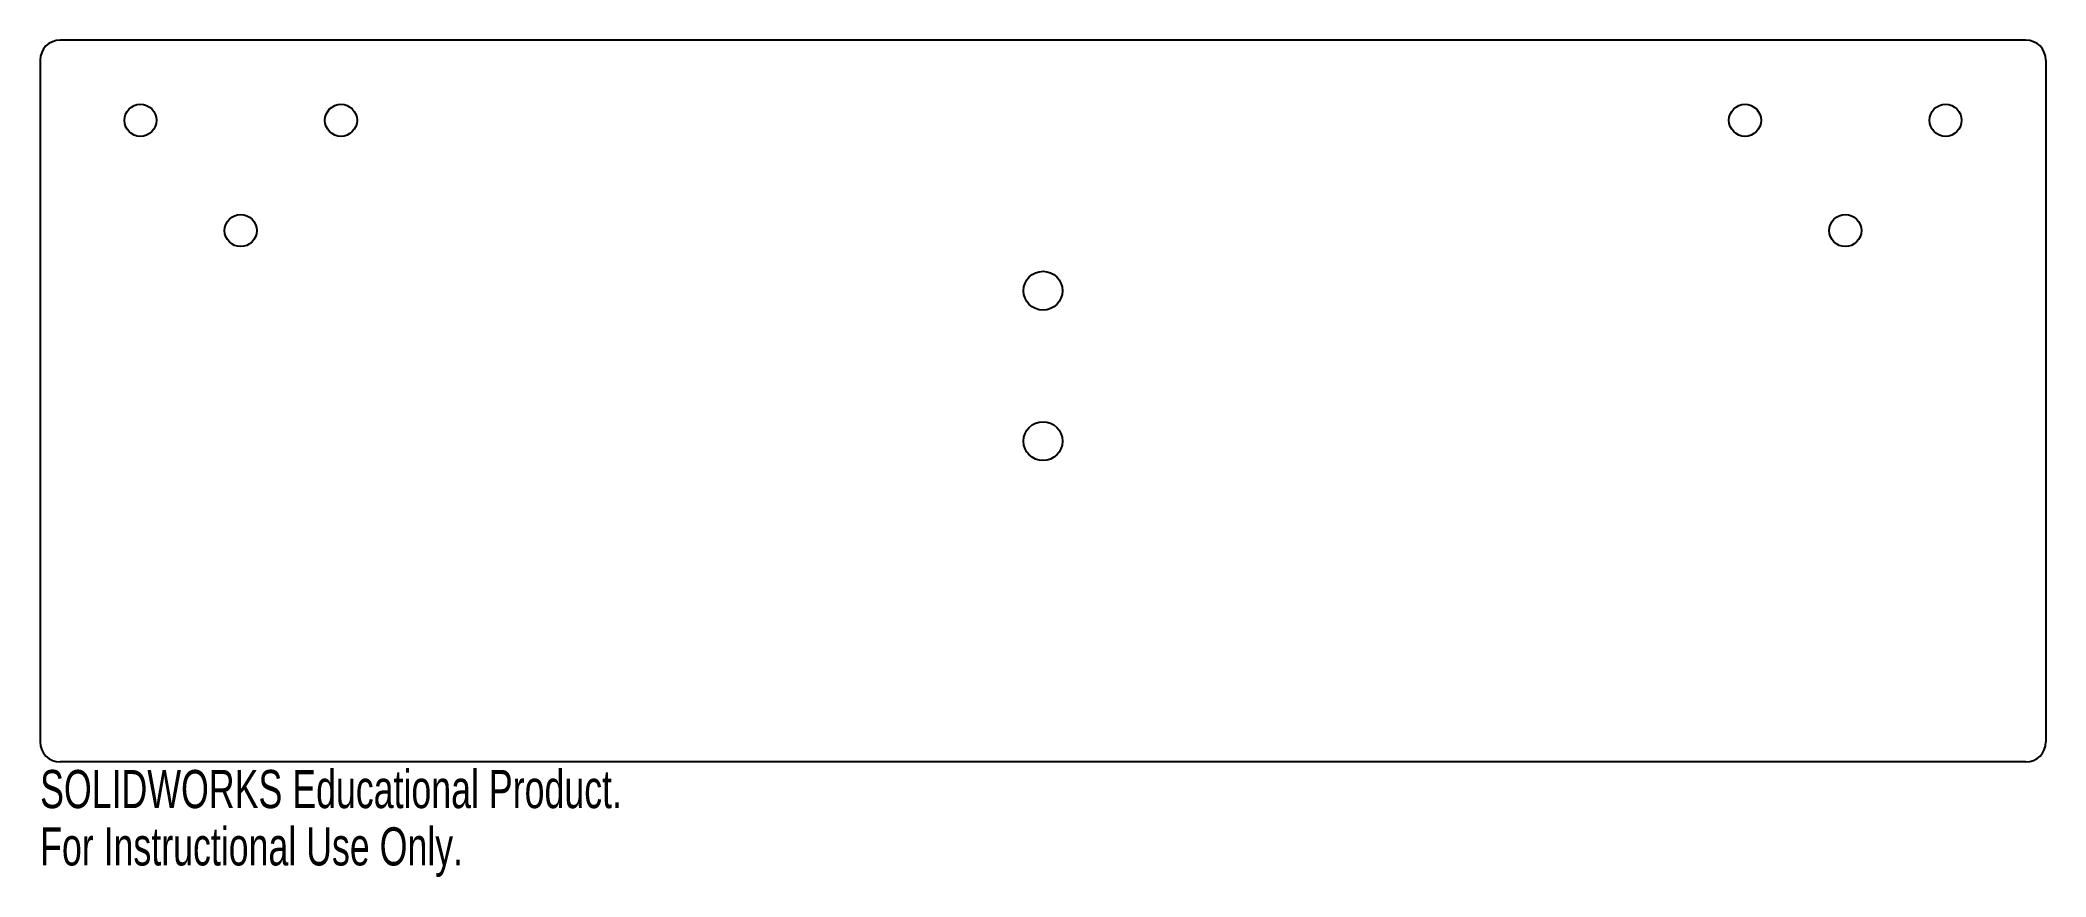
# Model space of a CAD drawing. Header units: inches. Extents: x -4.8 to 5.2, y -0.6 to 3.6.
import ezdxf

# ---------------------------------------------------------------- set-up
doc = ezdxf.new("R2010")
doc.units = ezdxf.units.IN
doc.header["$MEASUREMENT"] = 0
doc.styles.add('SLDTEXTSTYLE0', font='TXT', dxfattribs={"width": 0.7})

msp = doc.modelspace()

# ---------------------------------------------------------------- linework, layer by layer
at = {"color": 7, "linetype": 'Continuous', "lineweight": 25}
for p, q in [((5.15, 3.6), (-4.65, 3.6)), ((-4.75, 3.5), (-4.75, 0.1)), ((5.25, 3.5), (5.25, 0.1)), ((5.15, 0), (-4.65, 0))]:
    msp.add_line(p, q, dxfattribs=at)
for centre, radius in [((-4.25, 3.2), 0.08), ((-3.25, 3.2), 0.08), ((3.75, 3.2), 0.08), ((4.75, 3.2), 0.08), ((-3.75, 2.65), 0.08), ((4.25, 2.65), 0.08), ((0.25, 2.35), 0.097), ((0.25, 1.6), 0.097)]:
    msp.add_circle(centre, radius, dxfattribs=at)
for centre, start, end in [((-4.65, 3.5), 90, 180), ((5.15, 3.5), 0, 90), ((-4.65, 0.1), 180, 270), ((5.15, 0.1), 270, 0)]:
    msp.add_arc(centre, 0.1, start, end, dxfattribs=at)

# ---------------------------------------------------------------- texts
at = {"color": 7, "linetype": 'Continuous', "char_height": 0.1903, "attachment_point": 1, "style": 'SLDTEXTSTYLE0'}
for s, insert in [('SOLIDWORKS Educational Product.', (-4.75, -0.04)), ('For Instructional Use Only.', (-4.75, -0.326))]:
    msp.add_mtext(s, dxfattribs=dict(at, insert=insert))

doc.saveas('drawing.dxf')
